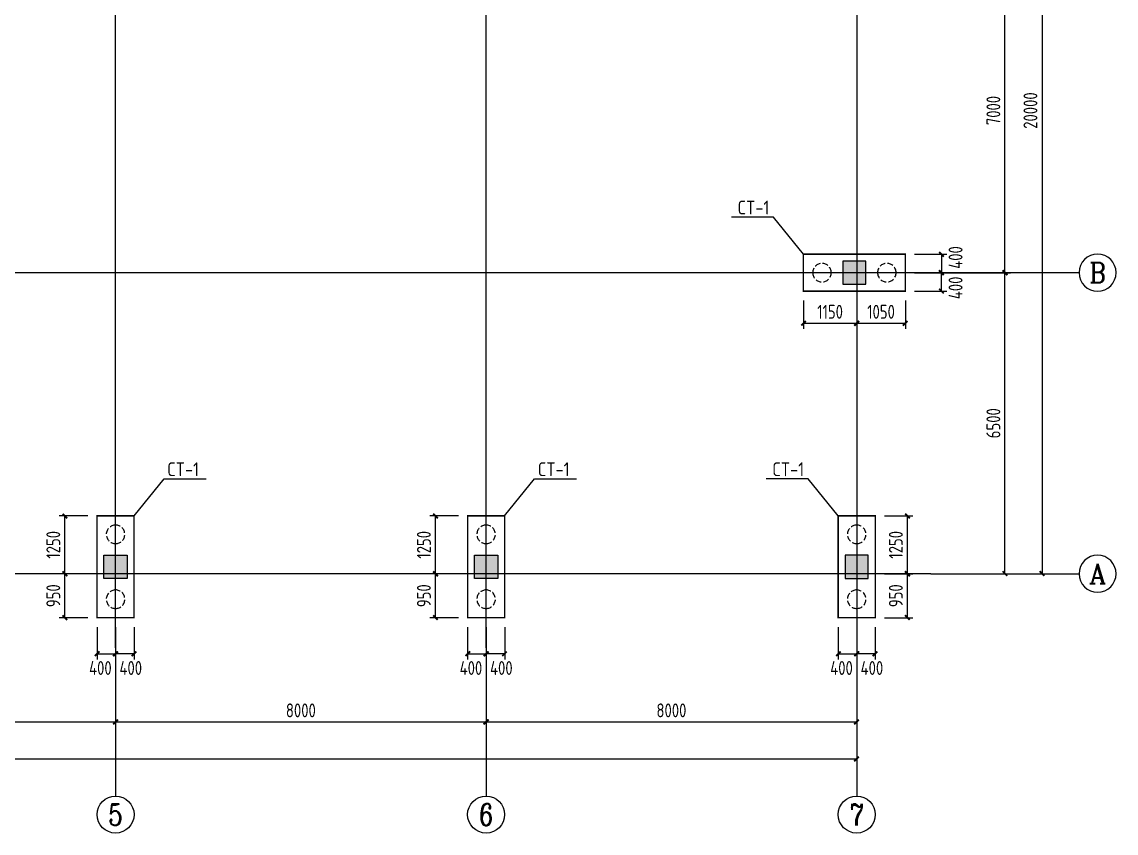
# Model space of a CAD drawing. Header units: millimetres. Extents: x 866561 to 877878, y 40199 to 44891.
# Drawn here: x 868913.5 to 869149.8, y 40429.8 to 40604.9 of the extents above; entities that cross this region are included whole.
import ezdxf
from ezdxf.enums import TextEntityAlignment as Align

# ---------------------------------------------------------------- set-up
doc = ezdxf.new("R2010")
doc.units = ezdxf.units.MM
doc.header["$LTSCALE"] = 1000
doc.header["$MEASUREMENT"] = 0
doc.linetypes.add('DASH', pattern=[0.35, 0.25, -0.1])
doc.linetypes.add('DOTE', pattern=[2.42, 2, -0.2, 0.02, -0.2])
for name, color, linetype in [('1507', 6, 'Continuous'), ('AXIS', 3, 'Continuous'), ('AXIS_TEXT', 7, 'Continuous'), ('DIM', 7, 'Continuous'), ('DOTE', 1, 'DOTE'), ('柱', 2, 'Continuous')]:
    doc.layers.add(name, color=color, linetype=linetype)
doc.layers.add('承台基础', color=23, linetype='Continuous', lineweight=18)
doc.styles.add('_TCH_AXIS', font='COMPLEX', dxfattribs={"bigfont": 'GBCBIG'})
doc.styles.add('COMPLEX', font='COMPLEX')
doc.styles.add('GBHZ', font='gbenor.shx', dxfattribs={"width": 0.9, "bigfont": 'gbcbig.shx'})
doc.styles.get("Standard").update_dxf_attribs({"font": 'gbenor.shx', "bigfont": 'gbcbig.shx'})
doc.dimstyles.new('Y100', dxfattribs={"dimscale": 0, "dimtxt": 3, "dimasz": 0.01, "dimexe": 1.2, "dimexo": 2, "dimgap": 1, "dimtad": 1, "dimdec": 0, "dimlfac": 100, "dimzin": 0, "dimdsep": 46, "dimtxsty": 'GBHZ', "dimblk": 'DX', "dimcen": 0.09, "dimdle": 1, "dimclrd": 7, "dimclre": 7, "dimclrt": 7, "dimadec": 0, "dimazin": 0, "dimtfac": 1, "dimtdec": 0, "dimtix": 1, "dimtmove": 2, "dimatfit": 3, "dimldrblk": 'DX', "dimfxl": 0, "dimtolj": 1, "dimtzin": 0, "dimarcsym": 0})

# ---------------------------------------------------------------- blocks, each defined once
blk = doc.blocks.new('_AXISO')
blk.add_circle((0, 0), 0.5)
at = {"layer": 'AXIS_TEXT', "style": 'COMPLEX', "width": 1.041667}
blk.add_attdef('A', text='', height=0.56, dxfattribs=at).set_placement((-0.25, -0.28), (0.25, -0.28), align=Align.FIT)
blk = doc.blocks.new('DX')
at = {"color": 0, "linetype": 'ByBlock', "const_width": 40}
blk.add_lwpolyline([(-54, -51), (46, 49)], dxfattribs=at)
blk = doc.blocks.new('*D1804')
at = {"layer": 'Defpoints', "color": 0, "transparency": 16777216}
for p in [(868853.77, 40469.75), (868933.77, 40469.75), (868933.77, 40453.75)]:
    blk.add_point(p, dxfattribs=at)
at = {"layer": 'dim', "color": 7, "lineweight": -2, "transparency": 16777216}
for p, q in [((868853.77, 40467.75), (868853.77, 40452.55)), ((868933.77, 40467.75), (868933.77, 40452.55)), ((868853.78, 40453.75), (868933.76, 40453.75))]:
    blk.add_line(p, q, dxfattribs=at)
at = {"layer": 'dim', "color": 7, "lineweight": -2, "transparency": 16777216, "xscale": 0.01, "yscale": 0.01, "zscale": 0.01, "rotation": 180}
blk.add_blockref('DX', (868853.77, 40453.75), dxfattribs=at)
at = {"layer": 'dim', "color": 7, "lineweight": -2, "transparency": 16777216, "xscale": 0.01, "yscale": 0.01, "zscale": 0.01}
blk.add_blockref('DX', (868933.77, 40453.75), dxfattribs=at)
at = {"layer": 'dim', "color": 7, "transparency": 16777216, "insert": (868893.77, 40456.25), "char_height": 3, "attachment_point": 5, "style": 'GBHZ'}
blk.add_mtext('\\A1;8000', dxfattribs=at)
blk = doc.blocks.new('*D1805')
at = {"layer": 'Defpoints', "color": 0, "transparency": 16777216}
for p in [(868933.77, 40469.75), (869013.77, 40469.75), (869013.77, 40453.75)]:
    blk.add_point(p, dxfattribs=at)
at = {"layer": 'dim', "color": 7, "lineweight": -2, "transparency": 16777216}
for p, q in [((868933.77, 40467.75), (868933.77, 40452.55)), ((869013.77, 40467.75), (869013.77, 40452.55)), ((868933.78, 40453.75), (869013.76, 40453.75))]:
    blk.add_line(p, q, dxfattribs=at)
at = {"layer": 'dim', "color": 7, "lineweight": -2, "transparency": 16777216, "xscale": 0.01, "yscale": 0.01, "zscale": 0.01, "rotation": 180}
blk.add_blockref('DX', (868933.77, 40453.75), dxfattribs=at)
at = {"layer": 'dim', "color": 7, "lineweight": -2, "transparency": 16777216, "xscale": 0.01, "yscale": 0.01, "zscale": 0.01}
blk.add_blockref('DX', (869013.77, 40453.75), dxfattribs=at)
at = {"layer": 'dim', "color": 7, "transparency": 16777216, "insert": (868973.77, 40456.25), "char_height": 3, "attachment_point": 5, "style": 'GBHZ'}
blk.add_mtext('\\A1;8000', dxfattribs=at)
blk = doc.blocks.new('*D1791')
at = {"layer": 'Defpoints', "color": 0, "transparency": 16777216}
for p in [(869013.77, 40469.75), (869093.77, 40469.75), (869093.77, 40453.75)]:
    blk.add_point(p, dxfattribs=at)
at = {"layer": 'dim', "color": 7, "lineweight": -2, "transparency": 16777216}
for p, q in [((869013.77, 40467.75), (869013.77, 40452.55)), ((869093.77, 40467.75), (869093.77, 40452.55)), ((869013.78, 40453.75), (869093.76, 40453.75))]:
    blk.add_line(p, q, dxfattribs=at)
at = {"layer": 'dim', "color": 7, "lineweight": -2, "transparency": 16777216, "xscale": 0.01, "yscale": 0.01, "zscale": 0.01, "rotation": 180}
blk.add_blockref('DX', (869013.77, 40453.75), dxfattribs=at)
at = {"layer": 'dim', "color": 7, "lineweight": -2, "transparency": 16777216, "xscale": 0.01, "yscale": 0.01, "zscale": 0.01}
blk.add_blockref('DX', (869093.77, 40453.75), dxfattribs=at)
at = {"layer": 'dim', "color": 7, "transparency": 16777216, "insert": (869053.77, 40456.25), "char_height": 3, "attachment_point": 5, "style": 'GBHZ'}
blk.add_mtext('\\A1;8000', dxfattribs=at)
blk = doc.blocks.new('*D1792')
at = {"layer": 'Defpoints', "color": 0, "transparency": 16777216}
for p in [(868613.77, 40469.75), (869093.77, 40469.75), (868613.77, 40445.75)]:
    blk.add_point(p, dxfattribs=at)
at = {"layer": 'dim', "color": 7, "lineweight": -2, "transparency": 16777216}
for p, q in [((868613.77, 40467.75), (868613.77, 40444.55)), ((869093.77, 40467.75), (869093.77, 40444.55)), ((869093.76, 40445.75), (868613.78, 40445.75))]:
    blk.add_line(p, q, dxfattribs=at)
at = {"layer": 'dim', "color": 7, "lineweight": -2, "transparency": 16777216, "xscale": 0.01, "yscale": 0.01, "zscale": 0.01, "rotation": 180}
blk.add_blockref('DX', (868613.77, 40445.75), dxfattribs=at)
at = {"layer": 'dim', "color": 7, "lineweight": -2, "transparency": 16777216, "xscale": 0.01, "yscale": 0.01, "zscale": 0.01}
blk.add_blockref('DX', (869093.77, 40445.75), dxfattribs=at)
at = {"layer": 'dim', "color": 7, "transparency": 16777216, "insert": (868853.77, 40448.25), "char_height": 3, "attachment_point": 5, "style": 'GBHZ'}
blk.add_mtext('\\A1;48000', dxfattribs=at)
blk = doc.blocks.new('*D1797')
at = {"layer": 'Defpoints', "color": 0, "transparency": 16777216}
for p in [(869109.77, 40550.75), (869125.77, 40550.75), (869109.77, 40485.75)]:
    blk.add_point(p, dxfattribs=at)
at = {"layer": 'dim', "color": 7, "lineweight": -2, "transparency": 16777216}
for p, q in [((869111.77, 40550.75), (869126.97, 40550.75)), ((869125.77, 40485.76), (869125.77, 40550.74)), ((869111.77, 40485.75), (869126.97, 40485.75))]:
    blk.add_line(p, q, dxfattribs=at)
at = {"layer": 'dim', "color": 7, "lineweight": -2, "transparency": 16777216, "xscale": 0.01, "yscale": 0.01, "zscale": 0.01}
for p, rotation in [((869125.77, 40550.75), 90), ((869125.77, 40485.75), 270)]:
    blk.add_blockref('DX', p, dxfattribs=dict(at, rotation=rotation))
at = {"layer": 'dim', "color": 7, "transparency": 16777216, "insert": (869123.27, 40518.25), "char_height": 3, "attachment_point": 5, "rotation": 90, "style": 'GBHZ'}
blk.add_mtext('\\A1;6500', dxfattribs=at)
blk = doc.blocks.new('*D1798')
at = {"layer": 'Defpoints', "color": 0, "transparency": 16777216}
for p in [(869109.77, 40620.75), (869125.77, 40620.75), (869109.77, 40550.75)]:
    blk.add_point(p, dxfattribs=at)
at = {"layer": 'dim', "color": 7, "lineweight": -2, "transparency": 16777216}
for p, q in [((869111.77, 40620.75), (869126.97, 40620.75)), ((869125.77, 40550.76), (869125.77, 40620.74)), ((869111.77, 40550.75), (869126.97, 40550.75))]:
    blk.add_line(p, q, dxfattribs=at)
at = {"layer": 'dim', "color": 7, "lineweight": -2, "transparency": 16777216, "xscale": 0.01, "yscale": 0.01, "zscale": 0.01}
for p, rotation in [((869125.77, 40620.75), 90), ((869125.77, 40550.75), 270)]:
    blk.add_blockref('DX', p, dxfattribs=dict(at, rotation=rotation))
at = {"layer": 'dim', "color": 7, "transparency": 16777216, "insert": (869123.27, 40585.75), "char_height": 3, "attachment_point": 5, "rotation": 90, "style": 'GBHZ'}
blk.add_mtext('\\A1;7000', dxfattribs=at)
blk = doc.blocks.new('*D1800')
at = {"layer": 'Defpoints', "color": 0, "transparency": 16777216}
for p in [(869109.77, 40685.75), (869109.77, 40485.75), (869133.77, 40485.75)]:
    blk.add_point(p, dxfattribs=at)
at = {"layer": 'dim', "color": 7, "lineweight": -2, "transparency": 16777216}
for p, q in [((869111.77, 40685.75), (869134.97, 40685.75)), ((869133.77, 40685.74), (869133.77, 40485.76)), ((869111.77, 40485.75), (869134.97, 40485.75))]:
    blk.add_line(p, q, dxfattribs=at)
at = {"layer": 'dim', "color": 7, "lineweight": -2, "transparency": 16777216, "xscale": 0.01, "yscale": 0.01, "zscale": 0.01}
for p, rotation in [((869133.77, 40685.75), 90), ((869133.77, 40485.75), 270)]:
    blk.add_blockref('DX', p, dxfattribs=dict(at, rotation=rotation))
at = {"layer": 'dim', "color": 7, "transparency": 16777216, "insert": (869131.27, 40585.75), "char_height": 3, "attachment_point": 5, "rotation": 90, "style": 'GBHZ'}
blk.add_mtext('\\A1;20000', dxfattribs=at)
blk = doc.blocks.new('*D1826')
at = {"layer": 'Defpoints', "color": 0, "transparency": 16777216}
for p in [(868933.77, 40476.25), (868937.77, 40476.25), (868933.77, 40468.47)]:
    blk.add_point(p, dxfattribs=at)
at = {"layer": 'DIM', "color": 7, "lineweight": -2, "transparency": 16777216}
for p, q in [((868933.77, 40474.25), (868933.77, 40467.27)), ((868937.77, 40474.25), (868937.77, 40467.27)), ((868937.76, 40468.47), (868933.78, 40468.47))]:
    blk.add_line(p, q, dxfattribs=at)
at = {"layer": 'DIM', "color": 7, "lineweight": -2, "transparency": 16777216, "xscale": 0.01, "yscale": 0.01, "zscale": 0.01, "rotation": 180}
blk.add_blockref('DX', (868933.77, 40468.47), dxfattribs=at)
at = {"layer": 'DIM', "color": 7, "lineweight": -2, "transparency": 16777216, "xscale": 0.01, "yscale": 0.01, "zscale": 0.01}
blk.add_blockref('DX', (868937.77, 40468.47), dxfattribs=at)
at = {"layer": 'DIM', "color": 7, "transparency": 16777216, "insert": (868937.05, 40465.4), "char_height": 3, "attachment_point": 5, "style": 'GBHZ'}
blk.add_mtext('\\A1;400', dxfattribs=at)
blk = doc.blocks.new('*D1827')
at = {"layer": 'Defpoints', "color": 0, "transparency": 16777216}
for p in [(868929.77, 40476.25), (868933.77, 40476.25), (868933.77, 40468.47)]:
    blk.add_point(p, dxfattribs=at)
at = {"layer": 'DIM', "color": 7, "lineweight": -2, "transparency": 16777216}
for p, q in [((868929.77, 40474.25), (868929.77, 40467.27)), ((868933.77, 40474.25), (868933.77, 40467.27)), ((868929.78, 40468.47), (868933.76, 40468.47))]:
    blk.add_line(p, q, dxfattribs=at)
at = {"layer": 'DIM', "color": 7, "lineweight": -2, "transparency": 16777216, "xscale": 0.01, "yscale": 0.01, "zscale": 0.01, "rotation": 180}
blk.add_blockref('DX', (868929.77, 40468.47), dxfattribs=at)
at = {"layer": 'DIM', "color": 7, "lineweight": -2, "transparency": 16777216, "xscale": 0.01, "yscale": 0.01, "zscale": 0.01}
blk.add_blockref('DX', (868933.77, 40468.47), dxfattribs=at)
at = {"layer": 'DIM', "color": 7, "transparency": 16777216, "insert": (868930.49, 40465.4), "char_height": 3, "attachment_point": 5, "style": 'GBHZ'}
blk.add_mtext('\\A1;400', dxfattribs=at)
blk = doc.blocks.new('*D1828')
at = {"layer": 'Defpoints', "color": 0, "transparency": 16777216}
for p in [(868922.83, 40485.75), (868929.77, 40485.75), (868929.77, 40476.25)]:
    blk.add_point(p, dxfattribs=at)
at = {"layer": 'DIM', "color": 7, "lineweight": -2, "transparency": 16777216}
for p, q in [((868927.77, 40485.75), (868921.63, 40485.75)), ((868922.83, 40476.26), (868922.83, 40485.74)), ((868927.77, 40476.25), (868921.63, 40476.25))]:
    blk.add_line(p, q, dxfattribs=at)
at = {"layer": 'DIM', "color": 7, "lineweight": -2, "transparency": 16777216, "xscale": 0.01, "yscale": 0.01, "zscale": 0.01}
for p, rotation in [((868922.83, 40485.75), 90), ((868922.83, 40476.25), 270)]:
    blk.add_blockref('DX', p, dxfattribs=dict(at, rotation=rotation))
at = {"layer": 'DIM', "color": 7, "transparency": 16777216, "insert": (868920.33, 40481), "char_height": 3, "attachment_point": 5, "rotation": 90, "style": 'GBHZ'}
blk.add_mtext('\\A1;950', dxfattribs=at)
blk = doc.blocks.new('*D1829')
at = {"layer": 'Defpoints', "color": 0, "transparency": 16777216}
for p in [(868922.83, 40498.25), (868929.77, 40498.25), (868929.77, 40485.75)]:
    blk.add_point(p, dxfattribs=at)
at = {"layer": 'DIM', "color": 7, "lineweight": -2, "transparency": 16777216}
for p, q in [((868927.77, 40498.25), (868921.63, 40498.25)), ((868922.83, 40485.76), (868922.83, 40498.24)), ((868927.77, 40485.75), (868921.63, 40485.75))]:
    blk.add_line(p, q, dxfattribs=at)
at = {"layer": 'DIM', "color": 7, "lineweight": -2, "transparency": 16777216, "xscale": 0.01, "yscale": 0.01, "zscale": 0.01}
for p, rotation in [((868922.83, 40498.25), 90), ((868922.83, 40485.75), 270)]:
    blk.add_blockref('DX', p, dxfattribs=dict(at, rotation=rotation))
at = {"layer": 'DIM', "color": 7, "transparency": 16777216, "insert": (868920.33, 40492), "char_height": 3, "attachment_point": 5, "rotation": 90, "style": 'GBHZ'}
blk.add_mtext('\\A1;1250', dxfattribs=at)
blk = doc.blocks.new('*D1830')
at = {"layer": 'Defpoints', "color": 0, "transparency": 16777216}
for p in [(869013.77, 40476.25), (869017.77, 40476.25), (869013.77, 40468.47)]:
    blk.add_point(p, dxfattribs=at)
at = {"layer": 'DIM', "color": 7, "lineweight": -2, "transparency": 16777216}
for p, q in [((869013.77, 40474.25), (869013.77, 40467.27)), ((869017.77, 40474.25), (869017.77, 40467.27)), ((869017.76, 40468.47), (869013.78, 40468.47))]:
    blk.add_line(p, q, dxfattribs=at)
at = {"layer": 'DIM', "color": 7, "lineweight": -2, "transparency": 16777216, "xscale": 0.01, "yscale": 0.01, "zscale": 0.01, "rotation": 180}
blk.add_blockref('DX', (869013.77, 40468.47), dxfattribs=at)
at = {"layer": 'DIM', "color": 7, "lineweight": -2, "transparency": 16777216, "xscale": 0.01, "yscale": 0.01, "zscale": 0.01}
blk.add_blockref('DX', (869017.77, 40468.47), dxfattribs=at)
at = {"layer": 'DIM', "color": 7, "transparency": 16777216, "insert": (869017.05, 40465.4), "char_height": 3, "attachment_point": 5, "style": 'GBHZ'}
blk.add_mtext('\\A1;400', dxfattribs=at)
blk = doc.blocks.new('*D1831')
at = {"layer": 'Defpoints', "color": 0, "transparency": 16777216}
for p in [(869009.77, 40476.25), (869013.77, 40476.25), (869013.77, 40468.47)]:
    blk.add_point(p, dxfattribs=at)
at = {"layer": 'DIM', "color": 7, "lineweight": -2, "transparency": 16777216}
for p, q in [((869009.77, 40474.25), (869009.77, 40467.27)), ((869013.77, 40474.25), (869013.77, 40467.27)), ((869009.78, 40468.47), (869013.76, 40468.47))]:
    blk.add_line(p, q, dxfattribs=at)
at = {"layer": 'DIM', "color": 7, "lineweight": -2, "transparency": 16777216, "xscale": 0.01, "yscale": 0.01, "zscale": 0.01, "rotation": 180}
blk.add_blockref('DX', (869009.77, 40468.47), dxfattribs=at)
at = {"layer": 'DIM', "color": 7, "lineweight": -2, "transparency": 16777216, "xscale": 0.01, "yscale": 0.01, "zscale": 0.01}
blk.add_blockref('DX', (869013.77, 40468.47), dxfattribs=at)
at = {"layer": 'DIM', "color": 7, "transparency": 16777216, "insert": (869010.49, 40465.4), "char_height": 3, "attachment_point": 5, "style": 'GBHZ'}
blk.add_mtext('\\A1;400', dxfattribs=at)
blk = doc.blocks.new('*D1832')
at = {"layer": 'Defpoints', "color": 0, "transparency": 16777216}
for p in [(869002.83, 40485.75), (869009.77, 40485.75), (869009.77, 40476.25)]:
    blk.add_point(p, dxfattribs=at)
at = {"layer": 'DIM', "color": 7, "lineweight": -2, "transparency": 16777216}
for p, q in [((869007.77, 40485.75), (869001.63, 40485.75)), ((869002.83, 40476.26), (869002.83, 40485.74)), ((869007.77, 40476.25), (869001.63, 40476.25))]:
    blk.add_line(p, q, dxfattribs=at)
at = {"layer": 'DIM', "color": 7, "lineweight": -2, "transparency": 16777216, "xscale": 0.01, "yscale": 0.01, "zscale": 0.01}
for p, rotation in [((869002.83, 40485.75), 90), ((869002.83, 40476.25), 270)]:
    blk.add_blockref('DX', p, dxfattribs=dict(at, rotation=rotation))
at = {"layer": 'DIM', "color": 7, "transparency": 16777216, "insert": (869000.33, 40481), "char_height": 3, "attachment_point": 5, "rotation": 90, "style": 'GBHZ'}
blk.add_mtext('\\A1;950', dxfattribs=at)
blk = doc.blocks.new('*D1833')
at = {"layer": 'Defpoints', "color": 0, "transparency": 16777216}
for p in [(869002.83, 40498.25), (869009.77, 40498.25), (869009.77, 40485.75)]:
    blk.add_point(p, dxfattribs=at)
at = {"layer": 'DIM', "color": 7, "lineweight": -2, "transparency": 16777216}
for p, q in [((869007.77, 40498.25), (869001.63, 40498.25)), ((869002.83, 40485.76), (869002.83, 40498.24)), ((869007.77, 40485.75), (869001.63, 40485.75))]:
    blk.add_line(p, q, dxfattribs=at)
at = {"layer": 'DIM', "color": 7, "lineweight": -2, "transparency": 16777216, "xscale": 0.01, "yscale": 0.01, "zscale": 0.01}
for p, rotation in [((869002.83, 40498.25), 90), ((869002.83, 40485.75), 270)]:
    blk.add_blockref('DX', p, dxfattribs=dict(at, rotation=rotation))
at = {"layer": 'DIM', "color": 7, "transparency": 16777216, "insert": (869000.33, 40492), "char_height": 3, "attachment_point": 5, "rotation": 90, "style": 'GBHZ'}
blk.add_mtext('\\A1;1250', dxfattribs=at)
blk = doc.blocks.new('*D1838')
at = {"layer": 'Defpoints', "color": 0, "transparency": 16777216}
for p in [(869104.27, 40550.75), (869112.05, 40550.75), (869104.27, 40546.75)]:
    blk.add_point(p, dxfattribs=at)
at = {"layer": 'DIM', "color": 7, "lineweight": -2, "transparency": 16777216}
for p, q in [((869106.27, 40550.75), (869113.25, 40550.75)), ((869112.05, 40546.76), (869112.05, 40550.74)), ((869106.27, 40546.75), (869113.25, 40546.75))]:
    blk.add_line(p, q, dxfattribs=at)
at = {"layer": 'DIM', "color": 7, "lineweight": -2, "transparency": 16777216, "xscale": 0.01, "yscale": 0.01, "zscale": 0.01}
for p, rotation in [((869112.05, 40550.75), 90), ((869112.05, 40546.75), 270)]:
    blk.add_blockref('DX', p, dxfattribs=dict(at, rotation=rotation))
at = {"layer": 'DIM', "color": 7, "transparency": 16777216, "insert": (869115.11, 40547.47), "char_height": 3, "attachment_point": 5, "rotation": 90, "style": 'GBHZ'}
blk.add_mtext('\\A1;400', dxfattribs=at)
blk = doc.blocks.new('*D1839')
at = {"layer": 'Defpoints', "color": 0, "transparency": 16777216}
for p in [(869104.27, 40554.75), (869104.27, 40550.75), (869112.05, 40550.75)]:
    blk.add_point(p, dxfattribs=at)
at = {"layer": 'DIM', "color": 7, "lineweight": -2, "transparency": 16777216}
for p, q in [((869106.27, 40554.75), (869113.25, 40554.75)), ((869112.05, 40554.74), (869112.05, 40550.76)), ((869106.27, 40550.75), (869113.25, 40550.75))]:
    blk.add_line(p, q, dxfattribs=at)
at = {"layer": 'DIM', "color": 7, "lineweight": -2, "transparency": 16777216, "xscale": 0.01, "yscale": 0.01, "zscale": 0.01}
for p, rotation in [((869112.05, 40554.75), 90), ((869112.05, 40550.75), 270)]:
    blk.add_blockref('DX', p, dxfattribs=dict(at, rotation=rotation))
at = {"layer": 'DIM', "color": 7, "transparency": 16777216, "insert": (869115.11, 40554.03), "char_height": 3, "attachment_point": 5, "rotation": 90, "style": 'GBHZ'}
blk.add_mtext('\\A1;400', dxfattribs=at)
blk = doc.blocks.new('*D1840')
at = {"layer": 'Defpoints', "color": 0, "transparency": 16777216}
for p in [(869093.77, 40546.75), (869104.27, 40546.75), (869093.77, 40539.81)]:
    blk.add_point(p, dxfattribs=at)
at = {"layer": 'DIM', "color": 7, "lineweight": -2, "transparency": 16777216}
for p, q in [((869093.77, 40544.75), (869093.77, 40538.61)), ((869104.27, 40544.75), (869104.27, 40538.61)), ((869104.26, 40539.81), (869093.78, 40539.81))]:
    blk.add_line(p, q, dxfattribs=at)
at = {"layer": 'DIM', "color": 7, "lineweight": -2, "transparency": 16777216, "xscale": 0.01, "yscale": 0.01, "zscale": 0.01, "rotation": 180}
blk.add_blockref('DX', (869093.77, 40539.81), dxfattribs=at)
at = {"layer": 'DIM', "color": 7, "lineweight": -2, "transparency": 16777216, "xscale": 0.01, "yscale": 0.01, "zscale": 0.01}
blk.add_blockref('DX', (869104.27, 40539.81), dxfattribs=at)
at = {"layer": 'DIM', "color": 7, "transparency": 16777216, "insert": (869099.02, 40542.31), "char_height": 3, "attachment_point": 5, "style": 'GBHZ'}
blk.add_mtext('\\A1;1050', dxfattribs=at)
blk = doc.blocks.new('*D1841')
at = {"layer": 'Defpoints', "color": 0, "transparency": 16777216}
for p in [(869082.27, 40546.75), (869093.77, 40546.75), (869082.27, 40539.81)]:
    blk.add_point(p, dxfattribs=at)
at = {"layer": 'DIM', "color": 7, "lineweight": -2, "transparency": 16777216}
for p, q in [((869082.27, 40544.75), (869082.27, 40538.61)), ((869093.77, 40544.75), (869093.77, 40538.61)), ((869093.76, 40539.81), (869082.28, 40539.81))]:
    blk.add_line(p, q, dxfattribs=at)
at = {"layer": 'DIM', "color": 7, "lineweight": -2, "transparency": 16777216, "xscale": 0.01, "yscale": 0.01, "zscale": 0.01, "rotation": 180}
blk.add_blockref('DX', (869082.27, 40539.81), dxfattribs=at)
at = {"layer": 'DIM', "color": 7, "lineweight": -2, "transparency": 16777216, "xscale": 0.01, "yscale": 0.01, "zscale": 0.01}
blk.add_blockref('DX', (869093.77, 40539.81), dxfattribs=at)
at = {"layer": 'DIM', "color": 7, "transparency": 16777216, "insert": (869088.02, 40542.31), "char_height": 3, "attachment_point": 5, "style": 'GBHZ'}
blk.add_mtext('\\A1;1150', dxfattribs=at)
blk = doc.blocks.new('*D1834')
at = {"layer": 'Defpoints', "color": 0, "transparency": 16777216}
for p in [(869089.77, 40476.25), (869093.77, 40476.25), (869093.77, 40468.47)]:
    blk.add_point(p, dxfattribs=at)
at = {"layer": 'DIM', "color": 7, "lineweight": -2, "transparency": 16777216}
for p, q in [((869089.77, 40474.25), (869089.77, 40467.27)), ((869093.77, 40474.25), (869093.77, 40467.27)), ((869089.78, 40468.47), (869093.76, 40468.47))]:
    blk.add_line(p, q, dxfattribs=at)
at = {"layer": 'DIM', "color": 7, "lineweight": -2, "transparency": 16777216, "xscale": 0.01, "yscale": 0.01, "zscale": 0.01, "rotation": 180}
blk.add_blockref('DX', (869089.77, 40468.47), dxfattribs=at)
at = {"layer": 'DIM', "color": 7, "lineweight": -2, "transparency": 16777216, "xscale": 0.01, "yscale": 0.01, "zscale": 0.01}
blk.add_blockref('DX', (869093.77, 40468.47), dxfattribs=at)
at = {"layer": 'DIM', "color": 7, "transparency": 16777216, "insert": (869090.49, 40465.4), "char_height": 3, "attachment_point": 5, "style": 'GBHZ'}
blk.add_mtext('\\A1;400', dxfattribs=at)
blk = doc.blocks.new('*D1835')
at = {"layer": 'Defpoints', "color": 0, "transparency": 16777216}
for p in [(869093.77, 40476.25), (869097.77, 40476.25), (869093.77, 40468.47)]:
    blk.add_point(p, dxfattribs=at)
at = {"layer": 'DIM', "color": 7, "lineweight": -2, "transparency": 16777216}
for p, q in [((869093.77, 40474.25), (869093.77, 40467.27)), ((869097.77, 40474.25), (869097.77, 40467.27)), ((869097.76, 40468.47), (869093.78, 40468.47))]:
    blk.add_line(p, q, dxfattribs=at)
at = {"layer": 'DIM', "color": 7, "lineweight": -2, "transparency": 16777216, "xscale": 0.01, "yscale": 0.01, "zscale": 0.01, "rotation": 180}
blk.add_blockref('DX', (869093.77, 40468.47), dxfattribs=at)
at = {"layer": 'DIM', "color": 7, "lineweight": -2, "transparency": 16777216, "xscale": 0.01, "yscale": 0.01, "zscale": 0.01}
blk.add_blockref('DX', (869097.77, 40468.47), dxfattribs=at)
at = {"layer": 'DIM', "color": 7, "transparency": 16777216, "insert": (869097.05, 40465.4), "char_height": 3, "attachment_point": 5, "style": 'GBHZ'}
blk.add_mtext('\\A1;400', dxfattribs=at)
blk = doc.blocks.new('*D1836')
at = {"layer": 'Defpoints', "color": 0, "transparency": 16777216}
for p in [(869097.77, 40485.75), (869104.71, 40485.75), (869097.77, 40476.25)]:
    blk.add_point(p, dxfattribs=at)
at = {"layer": 'DIM', "color": 7, "lineweight": -2, "transparency": 16777216}
for p, q in [((869099.77, 40485.75), (869105.91, 40485.75)), ((869104.71, 40476.26), (869104.71, 40485.74)), ((869099.77, 40476.25), (869105.91, 40476.25))]:
    blk.add_line(p, q, dxfattribs=at)
at = {"layer": 'DIM', "color": 7, "lineweight": -2, "transparency": 16777216, "xscale": 0.01, "yscale": 0.01, "zscale": 0.01}
for p, rotation in [((869104.71, 40485.75), 90), ((869104.71, 40476.25), 270)]:
    blk.add_blockref('DX', p, dxfattribs=dict(at, rotation=rotation))
at = {"layer": 'DIM', "color": 7, "transparency": 16777216, "insert": (869102.21, 40481), "char_height": 3, "attachment_point": 5, "rotation": 90, "style": 'GBHZ'}
blk.add_mtext('\\A1;950', dxfattribs=at)
blk = doc.blocks.new('*D1837')
at = {"layer": 'Defpoints', "color": 0, "transparency": 16777216}
for p in [(869097.77, 40498.25), (869104.71, 40498.25), (869097.77, 40485.75)]:
    blk.add_point(p, dxfattribs=at)
at = {"layer": 'DIM', "color": 7, "lineweight": -2, "transparency": 16777216}
for p, q in [((869099.77, 40498.25), (869105.91, 40498.25)), ((869104.71, 40485.76), (869104.71, 40498.24)), ((869099.77, 40485.75), (869105.91, 40485.75))]:
    blk.add_line(p, q, dxfattribs=at)
at = {"layer": 'DIM', "color": 7, "lineweight": -2, "transparency": 16777216, "xscale": 0.01, "yscale": 0.01, "zscale": 0.01}
for p, rotation in [((869104.71, 40498.25), 90), ((869104.71, 40485.75), 270)]:
    blk.add_blockref('DX', p, dxfattribs=dict(at, rotation=rotation))
at = {"layer": 'DIM', "color": 7, "transparency": 16777216, "insert": (869102.21, 40492), "char_height": 3, "attachment_point": 5, "rotation": 90, "style": 'GBHZ'}
blk.add_mtext('\\A1;1250', dxfattribs=at)

msp = doc.modelspace()

# ---------------------------------------------------------------- linework, layer by layer
for points in [[(869095.767, 40553.253), (869090.767, 40553.253), (869090.767, 40548.253), (869095.767, 40548.253)], [(868931.267, 40484.753), (868931.267, 40489.753), (868936.267, 40489.753), (868936.267, 40484.753)], [(869011.267, 40484.753), (869011.267, 40489.753), (869016.267, 40489.753), (869016.267, 40484.753)], [(869096.267, 40484.753), (869096.267, 40489.753), (869091.267, 40489.753), (869091.267, 40484.753)]]:
    msp.add_lwpolyline(points, close=True)
at = {"layer": '1507', "linetype": 'DASH', "ltscale": 0.005}
for points in [[(869088.267, 40550.753, -1), (869084.267, 40550.753, -1)], [(869102.267, 40550.753, -1), (869098.267, 40550.753, -1)], [(868933.767, 40492.253, 1), (868933.767, 40496.253, 1)], [(869013.767, 40492.253, 1), (869013.767, 40496.253, 1)], [(869093.767, 40492.253, -1), (869093.767, 40496.253, -1)], [(868933.767, 40478.253, 1), (868933.767, 40482.253, 1)], [(869013.767, 40478.253, 1), (869013.767, 40482.253, 1)], [(869093.767, 40478.253, -1), (869093.767, 40482.253, -1)]]:
    msp.add_lwpolyline(points, format="xyb", close=True, dxfattribs=at)
at = {"layer": 'AXIS', "color": 0}
for p, q in [((869109.767, 40550.753), (869141.767, 40550.753)), ((869109.767, 40485.753), (869141.767, 40485.753)), ((868933.767, 40469.753), (868933.767, 40437.753)), ((869013.767, 40469.753), (869013.767, 40437.753)), ((869093.767, 40469.753), (869093.767, 40437.753))]:
    msp.add_line(p, q, dxfattribs=at)
at = {"layer": 'DIM', "linetype": 'ByBlock'}
for p, q in [((869075.792, 40562.75), (869066.723, 40562.75)), ((869082.267, 40554.753), (869075.792, 40562.75)), ((868937.767, 40498.253), (868944.242, 40506.25)), ((868944.242, 40506.25), (868953.311, 40506.25)), ((869017.767, 40498.253), (869024.242, 40506.25)), ((869024.242, 40506.25), (869033.311, 40506.25)), ((869083.292, 40506.25), (869074.223, 40506.25)), ((869089.767, 40498.253), (869083.292, 40506.25))]:
    msp.add_line(p, q, dxfattribs=at)
at = {"layer": 'DOTE', "linetype": 'DOTE'}
for p, q in [((868933.767, 40469.753), (868933.767, 40701.753)), ((869013.767, 40469.753), (869013.767, 40701.753)), ((869093.767, 40701.753), (869093.767, 40469.753)), ((868597.767, 40550.753), (869109.767, 40550.753)), ((869109.767, 40485.753), (868597.767, 40485.753))]:
    msp.add_line(p, q, dxfattribs=at)
at = {"layer": '承台基础', "color": 2, "ltscale": 0.006, "const_width": 0.3}
for points in [[(869104.267, 40546.753), (869082.267, 40546.753), (869082.267, 40554.753), (869104.267, 40554.753)], [(868937.767, 40476.253), (868937.767, 40498.253), (868929.767, 40498.253), (868929.767, 40476.253)], [(869017.767, 40476.253), (869017.767, 40498.253), (869009.767, 40498.253), (869009.767, 40476.253)], [(869089.767, 40476.253), (869089.767, 40498.253), (869097.767, 40498.253), (869097.767, 40476.253)]]:
    msp.add_lwpolyline(points, close=True, dxfattribs=at)
at = {"layer": '柱'}
for points in [[(869095.767, 40553.253), (869095.767, 40548.253), (869090.767, 40553.253), (869090.767, 40548.253)], [(868931.267, 40484.753), (868936.267, 40484.753), (868931.267, 40489.753), (868936.267, 40489.753)], [(869011.267, 40484.753), (869016.267, 40484.753), (869011.267, 40489.753), (869016.267, 40489.753)], [(869096.267, 40484.753), (869091.267, 40484.753), (869096.267, 40489.753), (869091.267, 40489.753)]]:
    msp.add_solid(points, dxfattribs=at)

# ---------------------------------------------------------------- block references
at = {"layer": 'AXIS', "color": 0}
ref = msp.add_blockref('_AXISO', (869145.767, 40550.753), dxfattribs=dict(at, xscale=-8, yscale=8, zscale=8))
ref.add_attrib('A', 'B', dxfattribs={"layer": 'AXIS_TEXT', "color": 0, "height": 4.353, "style": '_TCH_AXIS'}).set_placement((869144.005, 40548.577), (869147.529, 40548.577), align=Align.FIT)
ref = msp.add_blockref('_AXISO', (869145.767, 40485.753), dxfattribs=dict(at, xscale=-8, yscale=8, zscale=8))
ref.add_attrib('A', 'A', dxfattribs={"layer": 'AXIS_TEXT', "color": 0, "height": 4.252, "style": '_TCH_AXIS'}).set_placement((869143.945, 40483.627), (869147.589, 40483.627), align=Align.FIT)
ref = msp.add_blockref('_AXISO', (868933.767, 40433.753), dxfattribs=dict(at, xscale=8, yscale=8, zscale=8))
ref.add_attrib('A', '5', dxfattribs={"layer": 'AXIS_TEXT', "color": 0, "height": 4.659, "style": '_TCH_AXIS'}).set_placement((868932.214, 40431.423), (868935.32, 40431.423), align=Align.FIT)
ref = msp.add_blockref('_AXISO', (869013.767, 40433.753), dxfattribs=dict(at, xscale=8, yscale=8, zscale=8))
ref.add_attrib('A', '6', dxfattribs={"layer": 'AXIS_TEXT', "color": 0, "height": 4.659, "style": '_TCH_AXIS'}).set_placement((869012.214, 40431.423), (869015.32, 40431.423), align=Align.FIT)
ref = msp.add_blockref('_AXISO', (869093.767, 40433.753), dxfattribs=dict(at, xscale=8, yscale=8, zscale=8))
ref.add_attrib('A', '7', dxfattribs={"layer": 'AXIS_TEXT', "color": 0, "height": 4.659, "style": '_TCH_AXIS'}).set_placement((869092.214, 40431.423), (869095.32, 40431.423), align=Align.FIT)

# ---------------------------------------------------------------- texts
at = {"layer": 'DIM', "linetype": 'ByBlock'}
for p in [(869068.042, 40563.312), (868944.916, 40506.812), (869024.916, 40506.812), (869075.542, 40506.812)]:
    msp.add_text('CT-1', height=3, dxfattribs=at).set_placement(p)

# ---------------------------------------------------------------- dimensions: what is measured, and where the dimension line sits
at = {"layer": 'dim'}
for base, p1, p2, picture, middle in [((869133.767, 40485.753), (869109.767, 40685.753), (869109.767, 40485.753), '*D1800', (869131.267, 40585.753)), ((869125.767, 40620.753), (869109.767, 40550.753), (869109.767, 40620.753), '*D1798', (869123.267, 40585.753)), ((869125.767, 40550.753), (869109.767, 40485.753), (869109.767, 40550.753), '*D1797', (869123.267, 40518.253))]:
    dim = msp.add_linear_dim(base=base, p1=p1, p2=p2, angle=90, dimstyle='Y100', override={"dimscale": 1, "dimfxl": 2}, dxfattribs=at)
    dim.commit()
    dim.dimension.update_dxf_attribs({"geometry": picture, "text_midpoint": middle})
at = {"layer": 'DIM'}
for base, p1, p2, angle, picture, middle in [((869112.048, 40550.753), (869104.267, 40554.753), (869104.267, 40550.753), 270, '*D1839', (869115.115, 40554.031)), ((869112.048, 40550.753), (869104.267, 40546.753), (869104.267, 40550.753), 90, '*D1838', (869115.115, 40547.475)), ((868933.767, 40468.472), (868937.767, 40476.253), (868933.767, 40476.253), 180, '*D1826', (868937.045, 40465.405)), ((869013.767, 40468.472), (869017.767, 40476.253), (869013.767, 40476.253), 180, '*D1830', (869017.045, 40465.405)), ((869093.767, 40468.472), (869089.767, 40476.253), (869093.767, 40476.253), 0, '*D1834', (869090.489, 40465.405)), ((869093.767, 40468.472), (869097.767, 40476.253), (869093.767, 40476.253), 180, '*D1835', (869097.045, 40465.405))]:
    dim = msp.add_linear_dim(base=base, p1=p1, p2=p2, angle=angle, dimstyle='Y100', override={"dimscale": 1, "dimfxl": 2}, dxfattribs=at)
    dim.commit()
    dim.dimension.update_dxf_attribs({"geometry": picture, "text_midpoint": middle, "dimtype": 160})
for base, p1, p2, angle, picture, middle in [((869082.267, 40539.812), (869093.767, 40546.753), (869082.267, 40546.753), 180, '*D1841', (869088.017, 40542.312)), ((869093.767, 40539.812), (869104.267, 40546.753), (869093.767, 40546.753), 180, '*D1840', (869099.017, 40542.312)), ((868922.826, 40498.253), (868929.767, 40485.753), (868929.767, 40498.253), 90, '*D1829', (868920.326, 40492.003)), ((869002.826, 40498.253), (869009.767, 40485.753), (869009.767, 40498.253), 90, '*D1833', (869000.326, 40492.003)), ((869104.708, 40498.253), (869097.767, 40485.753), (869097.767, 40498.253), 90, '*D1837', (869102.208, 40492.003)), ((868922.826, 40485.753), (868929.767, 40476.253), (868929.767, 40485.753), 90, '*D1828', (868920.326, 40481.003)), ((869002.826, 40485.753), (869009.767, 40476.253), (869009.767, 40485.753), 90, '*D1832', (869000.326, 40481.003)), ((869104.708, 40485.753), (869097.767, 40476.253), (869097.767, 40485.753), 90, '*D1836', (869102.208, 40481.003))]:
    dim = msp.add_linear_dim(base=base, p1=p1, p2=p2, angle=angle, dimstyle='Y100', override={"dimscale": 1, "dimfxl": 2}, dxfattribs=at)
    dim.commit()
    dim.dimension.update_dxf_attribs({"geometry": picture, "text_midpoint": middle})
for base, p1, p2, picture, middle in [((868933.767, 40468.472), (868929.767, 40476.253), (868933.767, 40476.253), '*D1827', (868930.489, 40465.405)), ((869013.767, 40468.472), (869009.767, 40476.253), (869013.767, 40476.253), '*D1831', (869010.489, 40465.405))]:
    dim = msp.add_linear_dim(base=base, p1=p1, p2=p2, dimstyle='Y100', override={"dimscale": 1, "dimfxl": 2}, dxfattribs=at)
    dim.commit()
    dim.dimension.update_dxf_attribs({"geometry": picture, "text_midpoint": middle, "dimtype": 160})
at = {"layer": 'dim'}
for base, p1, p2, picture, middle in [((868613.767, 40445.753), (869093.767, 40469.753), (868613.767, 40469.753), '*D1792', (868853.767, 40448.253)), ((868933.767, 40453.753), (868853.767, 40469.753), (868933.767, 40469.753), '*D1804', (868893.767, 40456.253)), ((869013.767, 40453.753), (868933.767, 40469.753), (869013.767, 40469.753), '*D1805', (868973.767, 40456.253)), ((869093.767, 40453.753), (869013.767, 40469.753), (869093.767, 40469.753), '*D1791', (869053.767, 40456.253))]:
    dim = msp.add_linear_dim(base=base, p1=p1, p2=p2, dimstyle='Y100', override={"dimscale": 1, "dimfxl": 2}, dxfattribs=at)
    dim.commit()
    dim.dimension.update_dxf_attribs({"geometry": picture, "text_midpoint": middle})

doc.saveas('drawing.dxf')
